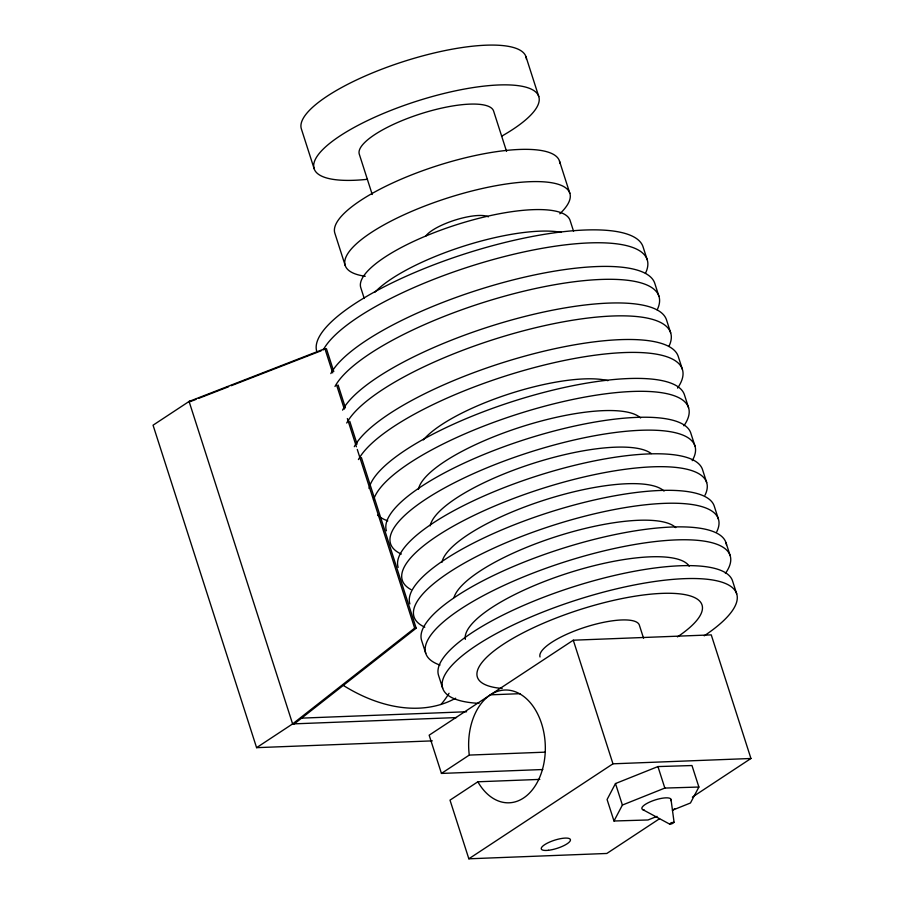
<?xml version="1.0" encoding="UTF-8"?>
<svg xmlns="http://www.w3.org/2000/svg" width="904" height="904" viewBox="0 0 904 904"><rect width="100%" height="100%" fill="white"/><g stroke="black" fill="none" stroke-linecap="round" stroke-linejoin="round"><path stroke-width="1.36" d="M671.005 799.407L674.09 822.357L671.774 823.86L669.615 824.086L642.631 809.543M674.779 808.684L672.44 810.221L690.464 802.989L698.882 787.034L691.978 765.541L657.942 766.569L615.488 783.553L607.081 799.509L613.986 821.001L648.021 819.973L657.027 816.368M613.986 821.001L622.393 805.057L664.835 788.073L698.882 787.034M333.779 371.567L326.446 348.729L324.92 348.673L189.083 401.455L153.058 425.196L256.589 747.664L292.613 723.912L414.653 628.133L416.179 628.19L361.397 457.56M416.179 628.19L294.342 723.833L292.613 723.912L189.083 401.455L190.823 401.41L189.083 401.455M692.362 797.102L750.941 758.49L711.256 634.879L573.283 640.201L429.163 735.189L441.446 773.428L542.807 769.519M441.446 773.428L469.278 755.077A56.432 38.318 87.8 0 1 513.246 691.074A56.432 38.318 87.8 0 1 540.389 775.598A56.432 38.318 87.8 0 1 477.854 781.79L450.011 800.142L468.848 858.8L606.833 853.466L659.558 818.719M468.848 858.8L612.968 763.812L750.941 758.49M192.134 400.901L196.044 399.376M198.654 398.37L228.644 386.72M231.254 385.703L321.236 350.752M292.613 723.912L456.509 717.573M490.409 694.826L519.981 693.684M300.817 718.16L466.611 711.753M256.589 747.664L432.338 740.873M469.278 755.077L545.304 752.151M477.854 781.79L539.801 779.395M674.09 822.357L671.276 822.651L669.615 824.086M647.207 259.753L643.06 246.86A171.319 47.799 -17.8 0 0 465.334 253.719A171.319 47.799 -17.8 0 0 316.818 351.599M658.937 296.297L654.801 283.404A171.319 47.799 -17.8 0 0 499.901 283.427A171.319 47.799 -17.8 0 0 330.841 373.589M670.678 332.853L666.53 319.948A171.319 47.799 -17.8 0 0 511.63 319.971A171.319 47.799 -17.8 0 0 342.571 410.133M682.407 369.397L678.26 356.492A171.319 47.799 -17.8 0 0 523.359 356.515A171.319 47.799 -17.8 0 0 354.311 446.678M688.577 407.727L684.441 394.822A165.488 46.172 -17.8 0 0 525.179 397.613A165.488 46.172 -17.8 0 0 369.047 488.499M694.95 445.988L690.803 433.095A159.85 44.601 -17.8 0 0 524.975 439.502A159.85 44.601 -17.8 0 0 386.415 530.817M706.679 482.544L702.532 469.639A159.85 44.601 -17.8 0 0 536.716 476.046A159.85 44.601 -17.8 0 0 398.155 567.373M718.409 519.088L714.273 506.183A159.85 44.601 -17.8 0 0 548.445 512.591A159.85 44.601 -17.8 0 0 409.885 603.917M726.002 542.728L730.149 555.632M736.692 593.838L732.556 580.944A154.403 43.076 -17.8 0 0 572.379 587.125A154.403 43.076 -17.8 0 0 438.542 675.344L442.677 688.238M526.004 56.794L538.773 96.57M559.474 161.059L569.825 193.309M573.565 231.232L570.108 220.486A109.926 30.668 -17.8 0 0 456.079 224.881A109.926 30.668 -17.8 0 0 360.786 287.687L364.233 298.444M506.556 151.375L493.607 111.068A70.535 19.673 -17.8 0 0 420.439 113.893A70.535 19.673 -17.8 0 0 359.295 154.188L372.233 194.496M643.558 638.235L639.343 625.093A52.161 14.554 -17.8 0 0 585.238 627.184A52.161 14.554 -17.8 0 0 540.027 656.982M657.942 766.569L664.835 788.073M573.283 640.201L612.968 763.812M615.488 783.553L622.393 805.057M314.14 168.686L301.371 128.922A117.961 32.906 -17.8 0 1 407.817 60.195A117.961 32.906 -17.8 0 1 526.433 59.235M345.192 265.426L334.842 233.175A117.961 32.906 -17.8 0 1 441.288 164.46A117.961 32.906 -17.8 0 1 559.915 163.488M425.761 653.355L421.614 640.461A159.85 44.601 -17.8 0 1 564.141 547.88A159.85 44.601 -17.8 0 1 726.511 545.01M338.096 385.002L345.43 407.851M349.746 421.287L357.08 444.124M324.92 348.673L332.683 372.855M336.57 384.946L344.334 409.128M347.351 418.541L356.413 446.757M357.272 449.446L414.653 628.133M449.051 693.289A164.584 111.757 56.6 0 1 440.96 704.51M455.661 698.204A164.584 111.757 56.6 0 1 343.622 685.605M644.349 810.074A15.278 4.26 -17.8 0 1 653.468 800.526A15.278 4.26 -17.8 0 1 670.779 800.639M425.75 236.113A34.375 9.594 -17.8 0 1 456.011 219.785A34.375 9.594 -17.8 0 1 488.363 216.858M367.453 179.297A117.961 32.906 -17.8 0 1 336.514 138.278A117.961 32.906 -17.8 0 1 502.873 84.863A117.961 32.906 -17.8 0 1 501.584 136.233M365.272 276.262A117.961 32.906 -17.8 0 1 447.446 198.032A117.961 32.906 -17.8 0 1 559.813 213.807M374.855 292.252A109.926 30.668 -17.8 0 1 462.972 246.385A109.926 30.668 -17.8 0 1 561.339 232.384M323.248 349.938A171.319 47.799 -17.8 0 1 513.585 254.284A171.319 47.799 -17.8 0 1 645.433 273.324M346.718 423.027A171.319 47.799 -17.8 0 1 537.055 327.372A171.319 47.799 -17.8 0 1 668.892 346.413M334.988 386.483A171.319 47.799 -17.8 0 1 525.314 290.828A171.319 47.799 -17.8 0 1 657.163 309.869M358.447 459.571A171.319 47.799 -17.8 0 1 555.768 362.312A171.319 47.799 -17.8 0 1 677.571 388.098M423.321 439.932A106.107 29.606 -17.8 0 1 510.24 393.579A106.107 29.606 -17.8 0 1 607.895 380.663M424.79 627.15A159.85 44.601 -17.8 0 1 549.768 526.399A159.85 44.601 -17.8 0 1 716.759 531.744M418.462 489.301A117.961 32.906 -17.8 0 1 520.953 426.97A117.961 32.906 -17.8 0 1 640.574 417.976M430.191 525.846A117.961 32.906 -17.8 0 1 530.58 464.204A117.961 32.906 -17.8 0 1 651.23 453.593M401.319 554.062A159.85 44.601 -17.8 0 1 529.122 452.395A159.85 44.601 -17.8 0 1 692.215 460.667M441.92 562.39A117.961 32.906 -17.8 0 1 544.423 500.07A117.961 32.906 -17.8 0 1 664.044 491.075M373.522 500.025A165.488 46.172 -17.8 0 1 558.853 402.596A165.488 46.172 -17.8 0 1 683.91 425.795M387.771 520.873A165.488 46.172 -17.8 0 1 377.612 515.156M453.989 597.544A117.961 32.906 -17.8 0 1 558.265 535.936A117.961 32.906 -17.8 0 1 675.774 527.62M411.004 589.589A159.85 44.601 -17.8 0 1 540.852 488.94A159.85 44.601 -17.8 0 1 705.018 495.189M465.334 639.365A117.961 32.906 -17.8 0 1 565.791 573.837A117.961 32.906 -17.8 0 1 689.21 566.198M439.988 665.073A159.85 44.601 -17.8 0 1 564.322 562.028A159.85 44.601 -17.8 0 1 725.392 573.441M502.172 688.452A117.961 32.906 -17.8 0 1 512.624 638.54A117.961 32.906 -17.8 0 1 666.44 593.273A117.961 32.906 -17.8 0 1 677.458 636.879M479.018 703.357A154.403 43.076 -17.8 0 1 486.081 639.377A154.403 43.076 -17.8 0 1 688.938 578.537A154.403 43.076 -17.8 0 1 704.227 635.817M548.479 850.28A15.278 4.26 -17.8 0 0 570.458 839.997A15.278 4.26 -17.8 0 0 548.615 842.517A15.278 4.26 -17.8 0 0 548.479 850.28"/></g></svg>
